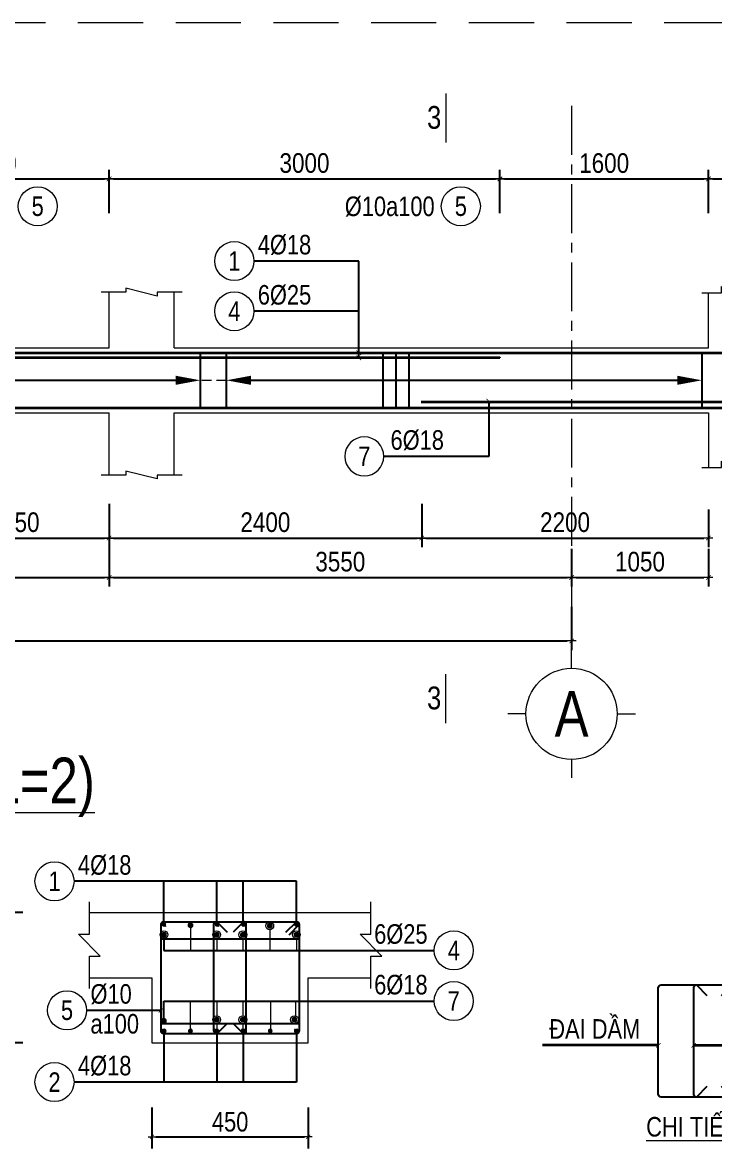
# Model space of a CAD drawing. Header units: millimetres. Extents: x 397144 to 10081729, y 99180 to 1327802.
# Drawn here: x 4929076 to 4934387, y 698862 to 707502 of the extents above; entities that cross this region are included whole.
import ezdxf
from ezdxf.enums import TextEntityAlignment as Align

# ---------------------------------------------------------------- set-up
doc = ezdxf.new("R2010")
doc.units = ezdxf.units.MM
doc.header["$PDSIZE"] = -10
doc.linetypes.add('CENTER', pattern=[2, 1.25, -0.25, 0.25, -0.25])
doc.linetypes.add('HIDDEN', pattern=[0.375, 0.25, -0.125])
doc.layers.get('0').update_dxf_attribs({"linetype": 'CONTINUOUS'})
doc.layers.get('Defpoints').update_dxf_attribs({"color": 12, "linetype": 'CONTINUOUS'})
for name, color, linetype, lineweight in [('DBAO', 3, 'CONTINUOUS', 13), ('kata_dim', 8, 'CONTINUOUS', 13), ('kata_grid', 8, 'CENTER', 13), ('kata_net khuat', 9, 'HIDDEN', 5), ('kata_net manh', 8, 'CONTINUOUS', 5), ('kata_net thay', 4, 'CONTINUOUS', 20), ('kata_text', 7, 'CONTINUOUS', 20), ('kata_thep chu', 1, 'CONTINUOUS', 35), ('kata_thep dai', 220, 'CONTINUOUS', 25)]:
    doc.layers.add(name, color=color, linetype=linetype, lineweight=lineweight)
doc.styles.add('kata_text', font='arial.ttf', dxfattribs={"width": 0.8})
doc.styles.add('Star-HelCon', font='VHELVCN_0.TTF')
doc.dimstyles.new('kata_dim_30', dxfattribs={"dimscale": 60, "dimtxt": 2.5, "dimasz": 0.5, "dimexe": 1.5, "dimexo": 2.5, "dimtad": 1, "dimdec": 0, "dimlfac": 0.5, "dimzin": 0, "dimdsep": 46, "dimtxsty": 'kata_text', "dimblk": 'kata_block_ArchTick', "dimcen": 0.09, "dimdle": 1.2, "dimclrd": 8, "dimclre": 8, "dimclrt": 3, "dimadec": 0, "dimazin": 0, "dimtfac": 1, "dimtdec": 0, "dimtix": 1, "dimtofl": 0, "dimtmove": 0, "dimatfit": 3, "dimfxl": 3.75, "dimfxlon": 1, "dimtolj": 1, "dimtzin": 0, "dimarcsym": 0})
doc.dimstyles.new('kata_dim_70', dxfattribs={"dimscale": 70, "dimtxt": 2.15, "dimasz": 0.5, "dimexe": 1, "dimexo": 2, "dimtad": 1, "dimdec": 0, "dimrnd": 5, "dimzin": 0, "dimdsep": 46, "dimtxsty": 'Star-HelCon', "dimblk": 'kata_block_ArchTick', "dimcen": 0.09, "dimdle": 1.2, "dimclrd": 8, "dimclre": 8, "dimclrt": 3, "dimadec": 0, "dimazin": 0, "dimtfac": 1, "dimtdec": 0, "dimtix": 1, "dimtmove": 2, "dimatfit": 3, "dimfxl": 3.75, "dimfxlon": 1, "dimtolj": 1, "dimtzin": 0, "dimarcsym": 0})
doc.dimstyles.new('kata_rai_thep', dxfattribs={"dimtxt": 2, "dimasz": 1, "dimexe": 0, "dimexo": 0, "dimtad": 1, "dimdec": 0, "dimzin": 12, "dimdsep": 46, "dimtxsty": 'kata_text', "dimblk": 'kata_block_RUNTIC', "dimcen": 0, "dimse1": 1, "dimse2": 1, "dimclrd": 6, "dimclre": 6, "dimclrt": 7, "dimadec": 0, "dimazin": 3, "dimtfac": 1, "dimtdec": 0, "dimtmove": 2, "dimatfit": 3, "dimldrblk": 'kata_block_LEADERTIC', "dimfxl": 1, "dimtolj": 1, "dimtzin": 0, "dimlwd": -1, "dimlwe": -1, "dimarcsym": 0})

# ---------------------------------------------------------------- blocks, each defined once
blk = doc.blocks.new('kata_block_TD')
at = {"color": 6, "linetype": 'ByBlock', "lineweight": -2, "style": 'kata_text', "width": 0.8}
blk.add_attdef('SECTDET2', text='', height=5, dxfattribs=at).set_placement((0, 7.97), align=Align.CENTER)
at = {"color": 0, "linetype": 'ByBlock', "lineweight": -2, "style": 'kata_text', "width": 0.8}
blk.add_attdef('SECTDET1', text='', height=5, dxfattribs=at).set_placement((0, 1.47), align=Align.CENTER)
at = {"color": 3, "lineweight": 25, "style": 'kata_text', "width": 0.8}
blk.add_attdef('SSCALE', text='', height=2.5, dxfattribs=at).set_placement((0, -4), align=Align.CENTER)
blk = doc.blocks.new('kata_block_ArchTick')
at = {"color": 8}
blk.add_line((1, 0), (-1, 0), dxfattribs=at)
at = {"color": 8, "const_width": 0.15}
blk.add_lwpolyline([(-0.5, -0.5), (0.5, 0.5)], dxfattribs=at)
blk = doc.blocks.new('*D503')
at = {"layer": 'Defpoints', "color": 0, "transparency": 16777216}
for p in [(4929739.9, 706301.5), (4927938.4, 705006.5), (4929739.9, 705006.5)]:
    blk.add_point(p, dxfattribs=at)
at = {"layer": 'kata_dim', "color": 8, "lineweight": -2, "transparency": 16777216}
for p, q in [((4927938.4, 706039), (4927938.4, 706371.5)), ((4929739.9, 706039), (4929739.9, 706371.5)), ((4927973.4, 706301.5), (4929704.9, 706301.5))]:
    blk.add_line(p, q, dxfattribs=at)
at = {"layer": 'kata_dim', "color": 8, "lineweight": -2, "transparency": 16777216, "xscale": 35, "yscale": 35, "zscale": 35, "rotation": 180}
blk.add_blockref('kata_block_ArchTick', (4927938.4, 706301.5), dxfattribs=at)
at = {"layer": 'kata_dim', "color": 8, "lineweight": -2, "transparency": 16777216, "xscale": 35, "yscale": 35, "zscale": 35}
blk.add_blockref('kata_block_ArchTick', (4929739.9, 706301.5), dxfattribs=at)
at = {"layer": 'kata_dim', "color": 3, "transparency": 16777216, "insert": (4928839.2, 706422.1), "char_height": 150.5, "attachment_point": 5, "style": 'Star-HelCon'}
blk.add_mtext('\\A1;1800', dxfattribs=at)
blk = doc.blocks.new('*D506')
at = {"layer": 'Defpoints', "color": 0, "transparency": 16777216}
for p in [(4933289.9, 704506.5), (4922389.9, 704086.5), (4933289.9, 702756.5)]:
    blk.add_point(p, dxfattribs=at)
at = {"layer": 'kata_dim', "color": 8, "lineweight": -2, "transparency": 16777216}
for p, q in [((4922389.9, 703019), (4922389.9, 702686.5)), ((4933289.9, 703019), (4933289.9, 702686.5)), ((4922424.9, 702756.5), (4933254.9, 702756.5))]:
    blk.add_line(p, q, dxfattribs=at)
at = {"layer": 'kata_dim', "color": 8, "lineweight": -2, "transparency": 16777216, "xscale": 35, "yscale": 35, "zscale": 35, "rotation": 180}
blk.add_blockref('kata_block_ArchTick', (4922389.9, 702756.5), dxfattribs=at)
at = {"layer": 'kata_dim', "color": 8, "lineweight": -2, "transparency": 16777216, "xscale": 35, "yscale": 35, "zscale": 35}
blk.add_blockref('kata_block_ArchTick', (4933289.9, 702756.5), dxfattribs=at)
at = {"layer": 'kata_dim', "color": 3, "transparency": 16777216, "insert": (4927839.9, 702877.1), "char_height": 150.5, "attachment_point": 5, "style": 'Star-HelCon'}
blk.add_mtext('\\A1;10900', dxfattribs=at)
blk = doc.blocks.new('kata_block_GRID')
for p, q in [((0, 5), (0, 7)), ((-5, 0), (-7, 0)), ((5, 0), (7, 0)), ((0, -5), (0, -7))]:
    blk.add_line(p, q)
blk.add_circle((0, 0), 5)
at = {"color": 7, "style": 'kata_text', "width": 0.8}
blk.add_attdef('GRID', text='', height=5, dxfattribs=at).set_placement((0, 0), align=Align.MIDDLE)
blk = doc.blocks.new('kata_block_RUNTIC')
at = {"layer": 'kata_dim', "color": 6}
blk.add_line((0, 0.75), (0, -0.75), dxfattribs=at)
blk.add_lwpolyline([(0, 0, 0, 1, 0), (-2.7, 0, 1, 1, 0)], format="xyseb", dxfattribs=at)
blk = doc.blocks.new('*D508')
at = {"layer": 'Defpoints', "color": 6, "transparency": 16777216}
blk.add_line((4925609.9, 704756.5), (4930369.9, 704756.5), dxfattribs=at)
at = {"layer": 'Defpoints', "color": 0, "transparency": 16777216}
for p in [(4925539.9, 704756.5), (4930439.9, 704756.5), (4930439.9, 704756.5)]:
    blk.add_point(p, dxfattribs=at)
at = {"layer": 'Defpoints', "color": 6, "transparency": 16777216, "xscale": 70, "yscale": 70, "zscale": 70, "rotation": 180}
blk.add_blockref('kata_block_RUNTIC', (4925539.9, 704756.5), dxfattribs=at)
at = {"layer": 'Defpoints', "color": 6, "transparency": 16777216, "xscale": 70, "yscale": 70, "zscale": 70}
blk.add_blockref('kata_block_RUNTIC', (4930439.9, 704756.5), dxfattribs=at)
blk = doc.blocks.new('kata_block_LEADERTIC')
at = {"layer": 'kata_dim', "color": 6}
blk.add_lwpolyline([(0, 0, 0, 1, 0), (-2.7, 0, 1, 1, 0)], format="xyseb", dxfattribs=at)
blk = doc.blocks.new('*D509')
at = {"layer": 'Defpoints', "color": 6, "transparency": 16777216}
blk.add_line((4930709.9, 704756.5), (4934219.9, 704756.5), dxfattribs=at)
at = {"layer": 'Defpoints', "color": 0, "transparency": 16777216}
for p in [(4930639.9, 704756.5), (4934289.9, 704756.5), (4934289.9, 704756.5)]:
    blk.add_point(p, dxfattribs=at)
at = {"layer": 'Defpoints', "color": 6, "transparency": 16777216, "xscale": 70, "yscale": 70, "zscale": 70, "rotation": 180}
blk.add_blockref('kata_block_RUNTIC', (4930639.9, 704756.5), dxfattribs=at)
at = {"layer": 'Defpoints', "color": 6, "transparency": 16777216, "xscale": 70, "yscale": 70, "zscale": 70}
blk.add_blockref('kata_block_RUNTIC', (4934289.9, 704756.5), dxfattribs=at)
blk = doc.blocks.new('*U12')
blk.add_circle((-2.5, 0), 2.5)
at = {"layer": 'kata_text', "color": 3, "style": 'kata_text', "width": 0.8}
blk.add_attdef('DK1', (0.5, 0.85), '', height=2.5, dxfattribs=at)
at = {"layer": 'kata_text', "color": 7, "style": 'kata_text', "width": 0.8}
blk.add_attdef('SH2', text='', height=2.5, dxfattribs=at).set_placement((-2.5, 0), align=Align.MIDDLE)
blk = doc.blocks.new('*U14')
blk.add_circle((2.5, 0), 2.5)
at = {"layer": 'kata_text', "color": 3, "style": 'kata_text', "width": 0.8}
blk.add_attdef('DKKC2', text='', height=2.5, dxfattribs=at).set_placement((-0.85, -1.25), align=Align.RIGHT)
at = {"layer": 'kata_text', "color": 7, "style": 'kata_text', "width": 0.8}
blk.add_attdef('SH3', text='', height=2.5, dxfattribs=at).set_placement((2.5, 0), align=Align.MIDDLE)
blk = doc.blocks.new('kata_block_SECBAL')
at = {"color": 0, "linetype": 'ByBlock', "lineweight": -2}
blk.add_line((0, 4.36), (0, -1), dxfattribs=at)
at = {"color": 0, "linetype": 'ByBlock', "lineweight": -2, "style": 'kata_text', "width": 0.8}
blk.add_attdef('DETAIL', text='', height=2.5, dxfattribs=at).set_placement((-0.5, 1.75), align=Align.MIDDLE_RIGHT)
blk = doc.blocks.new('*U15')
at = {"color": 0, "linetype": 'ByBlock', "lineweight": -2}
blk.add_line((0, -1), (0, 4.36), dxfattribs=at)
at = {"color": 0, "linetype": 'ByBlock', "lineweight": -2, "style": 'kata_text', "width": 0.8}
blk.add_attdef('DETAIL', text='', height=2.5, dxfattribs=at).set_placement((-0.5, 1.75), align=Align.MIDDLE_RIGHT)
blk = doc.blocks.new('*D520')
at = {"layer": 'Defpoints', "color": 0, "transparency": 16777216}
for p in [(4935339.9, 706301.5), (4935339.9, 705426.5), (4934339.9, 705006.5)]:
    blk.add_point(p, dxfattribs=at)
at = {"layer": 'kata_dim', "color": 8, "lineweight": -2, "transparency": 16777216}
for p, q in [((4934339.9, 706039), (4934339.9, 706371.5)), ((4935339.9, 706039), (4935339.9, 706371.5)), ((4934374.9, 706301.5), (4935304.9, 706301.5))]:
    blk.add_line(p, q, dxfattribs=at)
at = {"layer": 'kata_dim', "color": 8, "lineweight": -2, "transparency": 16777216, "xscale": 35, "yscale": 35, "zscale": 35, "rotation": 180}
blk.add_blockref('kata_block_ArchTick', (4934339.9, 706301.5), dxfattribs=at)
at = {"layer": 'kata_dim', "color": 8, "lineweight": -2, "transparency": 16777216, "xscale": 35, "yscale": 35, "zscale": 35}
blk.add_blockref('kata_block_ArchTick', (4935339.9, 706301.5), dxfattribs=at)
at = {"layer": 'kata_dim', "color": 3, "transparency": 16777216, "insert": (4934839.9, 706422.1), "char_height": 150.5, "attachment_point": 5, "style": 'Star-HelCon'}
blk.add_mtext('\\A1;1000', dxfattribs=at)
blk = doc.blocks.new('*D510')
at = {"layer": 'Defpoints', "color": 0, "transparency": 16777216}
for p in [(4929739.9, 706276.5), (4932739.9, 706302.2), (4932739.9, 706276.5)]:
    blk.add_point(p, dxfattribs=at)
at = {"layer": 'kata_dim', "color": 8, "lineweight": -2, "transparency": 16777216}
for p, q in [((4929739.9, 706302.2), (4929739.9, 706372.2)), ((4932739.9, 706302.2), (4932739.9, 706372.2)), ((4929774.9, 706302.2), (4932704.9, 706302.2))]:
    blk.add_line(p, q, dxfattribs=at)
at = {"layer": 'kata_dim', "color": 8, "lineweight": -2, "transparency": 16777216, "xscale": 35, "yscale": 35, "zscale": 35, "rotation": 180}
blk.add_blockref('kata_block_ArchTick', (4929739.9, 706302.2), dxfattribs=at)
at = {"layer": 'kata_dim', "color": 8, "lineweight": -2, "transparency": 16777216, "xscale": 35, "yscale": 35, "zscale": 35}
blk.add_blockref('kata_block_ArchTick', (4932739.9, 706302.2), dxfattribs=at)
at = {"layer": 'kata_dim', "color": 3, "transparency": 16777216, "insert": (4931239.9, 706422.8), "char_height": 150.5, "attachment_point": 5, "style": 'Star-HelCon'}
blk.add_mtext('\\A1;3000', dxfattribs=at)
blk = doc.blocks.new('*D511')
at = {"layer": 'Defpoints', "color": 0, "ltscale": 0.8, "transparency": 16777216}
for p in [(4929739.9, 703766), (4922389.9, 703603.4), (4929739.9, 703243.4)]:
    blk.add_point(p, dxfattribs=at)
at = {"layer": 'kata_dim', "color": 8, "lineweight": -2, "ltscale": 0.8, "transparency": 16777216}
for p, q in [((4929739.9, 703505.9), (4929739.9, 703173.4)), ((4922389.9, 703463.4), (4922389.9, 703173.4)), ((4922424.9, 703243.4), (4929704.9, 703243.4))]:
    blk.add_line(p, q, dxfattribs=at)
at = {"layer": 'kata_dim', "color": 8, "lineweight": -2, "ltscale": 0.8, "transparency": 16777216, "xscale": 35, "yscale": 35, "zscale": 35, "rotation": 180}
blk.add_blockref('kata_block_ArchTick', (4922389.9, 703243.4), dxfattribs=at)
at = {"layer": 'kata_dim', "color": 8, "lineweight": -2, "ltscale": 0.8, "transparency": 16777216, "xscale": 35, "yscale": 35, "zscale": 35}
blk.add_blockref('kata_block_ArchTick', (4929739.9, 703243.4), dxfattribs=at)
at = {"layer": 'kata_dim', "color": 3, "ltscale": 0.8, "transparency": 16777216, "insert": (4926064.9, 703364), "char_height": 150.5, "attachment_point": 5, "style": 'Star-HelCon'}
blk.add_mtext('\\A1;7350', dxfattribs=at)
blk = doc.blocks.new('*D512')
at = {"layer": 'Defpoints', "color": 0, "ltscale": 0.8, "transparency": 16777216}
for p in [(4928289.9, 703906), (4929739.9, 703906), (4929739.9, 703546)]:
    blk.add_point(p, dxfattribs=at)
at = {"layer": 'kata_dim', "color": 8, "lineweight": -2, "ltscale": 0.8, "transparency": 16777216}
for p, q in [((4928289.9, 703766), (4928289.9, 703476)), ((4929739.9, 703766), (4929739.9, 703476)), ((4928324.9, 703546), (4929704.9, 703546))]:
    blk.add_line(p, q, dxfattribs=at)
at = {"layer": 'kata_dim', "color": 8, "lineweight": -2, "ltscale": 0.8, "transparency": 16777216, "xscale": 35, "yscale": 35, "zscale": 35, "rotation": 180}
blk.add_blockref('kata_block_ArchTick', (4928289.9, 703546), dxfattribs=at)
at = {"layer": 'kata_dim', "color": 8, "lineweight": -2, "ltscale": 0.8, "transparency": 16777216, "xscale": 35, "yscale": 35, "zscale": 35}
blk.add_blockref('kata_block_ArchTick', (4929739.9, 703546), dxfattribs=at)
at = {"layer": 'kata_dim', "color": 3, "ltscale": 0.8, "transparency": 16777216, "insert": (4929014.9, 703666.6), "char_height": 150.5, "attachment_point": 5, "style": 'Star-HelCon'}
blk.add_mtext('\\A1;1450', dxfattribs=at)
blk = doc.blocks.new('*D513')
at = {"layer": 'Defpoints', "color": 0, "transparency": 16777216}
for p in [(4929739.9, 703269.1), (4933289.9, 703269.1), (4933289.9, 703243.4)]:
    blk.add_point(p, dxfattribs=at)
at = {"layer": 'kata_dim', "color": 8, "lineweight": -2, "transparency": 16777216}
for p, q in [((4929739.9, 703243.4), (4929739.9, 703173.4)), ((4929774.9, 703243.4), (4933254.9, 703243.4)), ((4933289.9, 703243.4), (4933289.9, 703173.4))]:
    blk.add_line(p, q, dxfattribs=at)
at = {"layer": 'kata_dim', "color": 8, "lineweight": -2, "transparency": 16777216, "xscale": 35, "yscale": 35, "zscale": 35, "rotation": 180}
blk.add_blockref('kata_block_ArchTick', (4929739.9, 703243.4), dxfattribs=at)
at = {"layer": 'kata_dim', "color": 8, "lineweight": -2, "transparency": 16777216, "xscale": 35, "yscale": 35, "zscale": 35}
blk.add_blockref('kata_block_ArchTick', (4933289.9, 703243.4), dxfattribs=at)
at = {"layer": 'kata_dim', "color": 3, "transparency": 16777216, "insert": (4931514.9, 703364), "char_height": 150.5, "attachment_point": 5, "style": 'Star-HelCon'}
blk.add_mtext('\\A1;3550', dxfattribs=at)
blk = doc.blocks.new('*D514')
at = {"layer": 'Defpoints', "color": 0, "ltscale": 0.8, "transparency": 16777216}
for p in [(4932139.6, 704587.6), (4934339.9, 703906), (4934339.9, 703546)]:
    blk.add_point(p, dxfattribs=at)
at = {"layer": 'kata_dim', "color": 8, "lineweight": -2, "ltscale": 0.8, "transparency": 16777216}
for p, q in [((4932139.6, 703808.5), (4932139.6, 703476)), ((4934339.9, 703766), (4934339.9, 703476)), ((4932174.6, 703546), (4934304.9, 703546))]:
    blk.add_line(p, q, dxfattribs=at)
at = {"layer": 'kata_dim', "color": 8, "lineweight": -2, "ltscale": 0.8, "transparency": 16777216, "xscale": 35, "yscale": 35, "zscale": 35, "rotation": 180}
blk.add_blockref('kata_block_ArchTick', (4932139.6, 703546), dxfattribs=at)
at = {"layer": 'kata_dim', "color": 8, "lineweight": -2, "ltscale": 0.8, "transparency": 16777216, "xscale": 35, "yscale": 35, "zscale": 35}
blk.add_blockref('kata_block_ArchTick', (4934339.9, 703546), dxfattribs=at)
at = {"layer": 'kata_dim', "color": 3, "ltscale": 0.8, "transparency": 16777216, "insert": (4933239.8, 703666.6), "char_height": 150.5, "attachment_point": 5, "style": 'Star-HelCon'}
blk.add_mtext('\\A1;2200', dxfattribs=at)
blk = doc.blocks.new('*U11')
blk.add_circle((2.5, 0), 2.5)
at = {"layer": 'kata_text', "color": 3, "style": 'kata_text', "width": 0.8}
blk.add_attdef('DK2', text='', height=2.5, dxfattribs=at).set_placement((-0.85, 0.85), align=Align.RIGHT)
at = {"layer": 'kata_text', "color": 7, "style": 'kata_text', "width": 0.8}
blk.add_attdef('SH3', text='', height=2.5, dxfattribs=at).set_placement((2.5, 0), align=Align.MIDDLE)
blk = doc.blocks.new('*D515')
at = {"layer": 'Defpoints', "color": 0, "transparency": 16777216}
for p in [(4934339.9, 706301.5), (4934339.9, 705426.5), (4932739.9, 705006.5)]:
    blk.add_point(p, dxfattribs=at)
at = {"layer": 'kata_dim', "color": 8, "lineweight": -2, "transparency": 16777216}
for p, q in [((4932739.9, 706039), (4932739.9, 706371.5)), ((4934339.9, 706039), (4934339.9, 706371.5)), ((4932774.9, 706301.5), (4934304.9, 706301.5))]:
    blk.add_line(p, q, dxfattribs=at)
at = {"layer": 'kata_dim', "color": 8, "lineweight": -2, "transparency": 16777216, "xscale": 35, "yscale": 35, "zscale": 35, "rotation": 180}
blk.add_blockref('kata_block_ArchTick', (4932739.9, 706301.5), dxfattribs=at)
at = {"layer": 'kata_dim', "color": 8, "lineweight": -2, "transparency": 16777216, "xscale": 35, "yscale": 35, "zscale": 35}
blk.add_blockref('kata_block_ArchTick', (4934339.9, 706301.5), dxfattribs=at)
at = {"layer": 'kata_dim', "color": 3, "transparency": 16777216, "insert": (4933539.9, 706422.1), "char_height": 150.5, "attachment_point": 5, "style": 'Star-HelCon'}
blk.add_mtext('\\A1;1600', dxfattribs=at)
blk = doc.blocks.new('*D521')
at = {"layer": 'Defpoints', "color": 0, "ltscale": 0.8, "transparency": 16777216}
for p in [(4933289.9, 703603.4), (4934339.9, 703603.4), (4934339.9, 703243.4)]:
    blk.add_point(p, dxfattribs=at)
at = {"layer": 'kata_dim', "color": 8, "lineweight": -2, "ltscale": 0.8, "transparency": 16777216}
for p, q in [((4933289.9, 703463.4), (4933289.9, 703173.4)), ((4934339.9, 703463.4), (4934339.9, 703173.4)), ((4933324.9, 703243.4), (4934304.9, 703243.4))]:
    blk.add_line(p, q, dxfattribs=at)
at = {"layer": 'kata_dim', "color": 8, "lineweight": -2, "ltscale": 0.8, "transparency": 16777216, "xscale": 35, "yscale": 35, "zscale": 35, "rotation": 180}
blk.add_blockref('kata_block_ArchTick', (4933289.9, 703243.4), dxfattribs=at)
at = {"layer": 'kata_dim', "color": 8, "lineweight": -2, "ltscale": 0.8, "transparency": 16777216, "xscale": 35, "yscale": 35, "zscale": 35}
blk.add_blockref('kata_block_ArchTick', (4934339.9, 703243.4), dxfattribs=at)
at = {"layer": 'kata_dim', "color": 3, "ltscale": 0.8, "transparency": 16777216, "insert": (4933814.9, 703364), "char_height": 150.5, "attachment_point": 5, "style": 'Star-HelCon'}
blk.add_mtext('\\A1;1050', dxfattribs=at)
blk = doc.blocks.new('*D524')
at = {"layer": 'Defpoints', "color": 0, "transparency": 16777216}
for p in [(4930069.3, 699671.7), (4931269.3, 699671.7), (4931269.3, 698951.7)]:
    blk.add_point(p, dxfattribs=at)
at = {"layer": 'kata_dim', "color": 8, "lineweight": -2, "transparency": 16777216}
for p, q in [((4930069.3, 699176.7), (4930069.3, 698861.7)), ((4931269.3, 699176.7), (4931269.3, 698861.7)), ((4930099.3, 698951.7), (4931239.3, 698951.7))]:
    blk.add_line(p, q, dxfattribs=at)
at = {"layer": 'kata_dim', "color": 8, "lineweight": -2, "transparency": 16777216, "xscale": 30, "yscale": 30, "zscale": 30, "rotation": 180}
blk.add_blockref('kata_block_ArchTick', (4930069.3, 698951.7), dxfattribs=at)
at = {"layer": 'kata_dim', "color": 8, "lineweight": -2, "transparency": 16777216, "xscale": 30, "yscale": 30, "zscale": 30}
blk.add_blockref('kata_block_ArchTick', (4931269.3, 698951.7), dxfattribs=at)
at = {"layer": 'kata_dim', "color": 3, "transparency": 16777216, "insert": (4930669.3, 699065.8), "char_height": 150, "attachment_point": 5, "style": 'kata_text'}
blk.add_mtext('\\A1;450', dxfattribs=at)
blk = doc.blocks.new('*D525')
at = {"layer": 'Defpoints', "color": 0, "transparency": 16777216}
for p in [(4928853.3, 700671.7), (4930069.3, 700671.7), (4930069.3, 699671.7)]:
    blk.add_point(p, dxfattribs=at)
at = {"layer": 'kata_dim', "color": 8, "lineweight": -2, "transparency": 16777216}
for p, q in [((4929078.3, 700671.7), (4928763.3, 700671.7)), ((4928853.3, 699701.7), (4928853.3, 700641.7)), ((4929078.3, 699671.7), (4928763.3, 699671.7))]:
    blk.add_line(p, q, dxfattribs=at)
at = {"layer": 'kata_dim', "color": 8, "lineweight": -2, "transparency": 16777216, "xscale": 30, "yscale": 30, "zscale": 30}
for p, rotation in [((4928853.3, 700671.7), 90), ((4928853.3, 699671.7), 270)]:
    blk.add_blockref('kata_block_ArchTick', p, dxfattribs=dict(at, rotation=rotation))
at = {"layer": 'kata_dim', "color": 3, "transparency": 16777216, "insert": (4928739.2, 700171.7), "char_height": 150, "attachment_point": 5, "rotation": 90, "style": 'kata_text'}
blk.add_mtext('\\A1;550', dxfattribs=at)
blk = doc.blocks.new('kata_block_THEP')
at = {"layer": 'kata_thep chu', "color": 0}
for p, q in [((-0.5, 0), (0.5, 0)), ((-0.35, 0.35), (0.35, -0.35)), ((0.35, 0.35), (-0.35, -0.35)), ((0, 0.5), (0, -0.5))]:
    blk.add_line(p, q, dxfattribs=at)
at = {"layer": 'kata_thep chu', "color": 0, "const_width": 0.0833}
blk.add_lwpolyline([(-0.5, 0, 1), (0.5, 0, 1), (-0.5, 0, 1)], format="xyb", dxfattribs=at)
blk = doc.blocks.new('*U13')
blk.add_circle((-2.5, 0), 2.5)
at = {"layer": 'kata_text', "color": 3, "style": 'kata_text', "width": 0.8}
for tag, p in [('DK1', (0.5, 0.85)), ('KC1', (0.5, -2.97))]:
    blk.add_attdef(tag, p, '', height=2.5, dxfattribs=at)
at = {"layer": 'kata_text', "color": 7, "style": 'kata_text', "width": 0.8}
blk.add_attdef('SH2', text='', height=2.5, dxfattribs=at).set_placement((-2.5, 0), align=Align.MIDDLE)
blk = doc.blocks.new('*D528')
at = {"layer": 'Defpoints', "color": 0, "ltscale": 0.8, "transparency": 16777216}
for p in [(4929739.9, 704587.6), (4932139.6, 703906), (4932139.6, 703546)]:
    blk.add_point(p, dxfattribs=at)
at = {"layer": 'kata_dim', "color": 8, "lineweight": -2, "ltscale": 0.8, "transparency": 16777216}
for p, q in [((4929739.9, 703808.5), (4929739.9, 703476)), ((4932139.6, 703766), (4932139.6, 703476)), ((4929774.9, 703546), (4932104.6, 703546))]:
    blk.add_line(p, q, dxfattribs=at)
at = {"layer": 'kata_dim', "color": 8, "lineweight": -2, "ltscale": 0.8, "transparency": 16777216, "xscale": 35, "yscale": 35, "zscale": 35, "rotation": 180}
blk.add_blockref('kata_block_ArchTick', (4929739.9, 703546), dxfattribs=at)
at = {"layer": 'kata_dim', "color": 8, "lineweight": -2, "ltscale": 0.8, "transparency": 16777216, "xscale": 35, "yscale": 35, "zscale": 35}
blk.add_blockref('kata_block_ArchTick', (4932139.6, 703546), dxfattribs=at)
at = {"layer": 'kata_dim', "color": 3, "ltscale": 0.8, "transparency": 16777216, "insert": (4930939.8, 703666.6), "char_height": 150.5, "attachment_point": 5, "style": 'Star-HelCon'}
blk.add_mtext('\\A1;2400', dxfattribs=at)
blk = doc.blocks.new('ct dai')
at = {"layer": 'kata_thep dai'}
for points in [[(3878222.8, -233111.4), (3878302.8, -233031.4, -0.414214), (3878324.8, -233053.4), (3878324.8, -233869.4, -0.414214), (3878302.8, -233891.4), (3877486.8, -233891.4, -0.414214), (3877464.8, -233869.4), (3877464.8, -233053.4, -0.414214), (3877486.8, -233031.4), (3878302.8, -233031.4, -0.414214), (3878324.8, -233053.4), (3878244.8, -233133.4)], [(3877838.8, -233811.4), (3877758.8, -233891.4), (3877758.8, -233891.4, -0.414214), (3877736.8, -233869.4), (3877736.8, -233053.4, -0.414214), (3877758.8, -233031.4), (3877758.8, -233031.4), (3877838.8, -233111.4)], [(3878030.8, -233031.4), (3878030.8, -233031.4, -0.414214), (3878052.8, -233053.4), (3878052.8, -233869.4, -0.414214), (3878030.8, -233891.4), (3878030.8, -233891.4), (3877950.8, -233811.4)], [(3877950.8, -233111.4), (3878030.8, -233031.4), (3878030.8, -233031.4, -0.414214), (3878052.8, -233053.4), (3878052.8, -233053.4)]]:
    blk.add_lwpolyline(points, format="xyb", dxfattribs=at)
at = {"layer": 'kata_text', "color": 3, "style": 'kata_text', "width": 0.8}
for s, p in [('ĐAI DẦM', (3876628.3, -233443.7)), ('ĐAI', (3878668.9, -233443.7)), ('2%%C6a800', (3878475.7, -233694.4))]:
    blk.add_text(s, height=150, dxfattribs=at).set_placement(p)
at = {"layer": 'kata_text', "style": 'kata_text', "width": 0.8}
blk.add_text('%%UCHI TIẾT ĐAI', height=150, dxfattribs=at).set_placement((3877372.1, -234194.6))
at = {"layer": 'kata_net manh'}
for points in [[(3877464.8, -233494.3), (3876577.4, -233494.3)], [(3877736.8, -233494.3), (3878896.2, -233494.3)], [(3878052.8, -233494.3), (3879212.2, -233494.3)]]:
    blk.add_leader(points, dimstyle='kata_dim_70', override={"dimasz": 0.5, "dimldrblk": 'ArchTick'}, dxfattribs=at)

msp = doc.modelspace()

# ---------------------------------------------------------------- linework, layer by layer
at = {"layer": 'DBAO', "ltscale": 0.8}
for p, q in [((4929739.94324, 705006.50123), (4929739.94324, 705433.05157)), ((4930239.94324, 705006.50123), (4930239.94324, 705433.05157)), ((4929739.94324, 704029.56182), (4929739.94324, 704506.50123)), ((4930239.94324, 704029.56182), (4930239.94324, 704506.50123))]:
    msp.add_line(p, q, dxfattribs=at)
at = {"layer": 'DBAO', "ltscale": 0.8, "flags": 128}
for points in [[(4930299.94324, 705433.05157), (4930109.94324, 705433.05157), (4930109.94324, 705403.05157), (4929869.94324, 705463.05157), (4929869.94324, 705433.05157), (4929679.94324, 705433.05157)], [(4930299.94324, 704029.56182), (4930109.94324, 704029.56182), (4930109.94324, 703999.56182), (4929869.94324, 704059.56182), (4929869.94324, 704029.56182), (4929679.94324, 704029.56182)]]:
    msp.add_lwpolyline(points, dxfattribs=at)
at = {"layer": 'kata_dim', "ltscale": 0.8}
for p, q in [((4930364.31017, 699763.73593), (4930364.31017, 699993.179)), ((4930980.32822, 699763.73593), (4930980.32822, 699993.179))]:
    msp.add_line(p, q, dxfattribs=at)
at = {"layer": 'kata_dim'}
for points in [[(4934289.94324, 705426.50123), (4934439.94324, 705426.50123), (4934439.94324, 705476.50123), (4934539.94324, 705376.50123), (4934539.94324, 705426.50123), (4935613.36208, 705426.50123)], [(4934289.94324, 704086.50123), (4934439.94324, 704086.50123), (4934439.94324, 704136.50123), (4934539.94324, 704036.50123), (4934539.94324, 704086.50123), (4934782.69458, 704086.50123)], [(4934289.94324, 704086.50123), (4934439.94324, 704086.50123), (4934439.94324, 704136.50123), (4934539.94324, 704036.50123), (4934539.94324, 704086.50123), (4935613.36208, 704086.50123)], [(4929589.31017, 700088.4026), (4929589.31017, 700338.4026), (4929672.6435, 700338.4026), (4929505.97683, 700505.06927), (4929589.31017, 700505.06927), (4929589.31017, 700755.06927)], [(4931749.31017, 700088.4026), (4931749.31017, 700338.4026), (4931832.6435, 700338.4026), (4931665.97683, 700505.06927), (4931749.31017, 700505.06927), (4931749.31017, 700755.06927)]]:
    msp.add_lwpolyline(points, dxfattribs=at)
at = {"layer": 'kata_grid', "ltscale": 300}
msp.add_line((4933289.94324, 706861.50123), (4933289.94324, 702686.50123), dxfattribs=at)
at = {"layer": 'kata_net khuat', "ltscale": 300}
msp.add_line((4922689.94324, 704756.50123), (4933289.94324, 704756.50123), dxfattribs=at)
at = {"layer": 'kata_net khuat', "ltscale": 2000}
msp.add_lwpolyline([(4907751.56005, 707501.87219), (4956386.45524, 707501.87219)], dxfattribs=at)
at = {"layer": 'kata_net manh'}
for p, q in [((4930364.31017, 700575.11929), (4930364.31017, 700381.73593)), ((4930161.31017, 700471.73593), (4930161.31017, 700381.73593)), ((4930566.17839, 700471.73593), (4930566.17839, 700381.73593)), ((4930767.20539, 700471.73593), (4930767.20539, 700381.73593)), ((4930973.31017, 700540.50979), (4930973.31017, 700381.73593)), ((4931177.31017, 700471.73593), (4931177.31017, 700381.73593)), ((4930566.17839, 699993.179), (4930566.17839, 699880.44382)), ((4930767.20539, 699993.179), (4930767.20539, 699880.44382)), ((4931170.3307, 699993.179), (4931170.3307, 699880.44382)), ((4930566.17839, 699820.44382), (4930566.17839, 699730.44382)), ((4930767.20539, 699820.44382), (4930767.20539, 699730.44382))]:
    msp.add_line(p, q, dxfattribs=at)
for centre in [(4930973.31017, 700570.50979), (4930161.31017, 700501.73593), (4930566.17839, 700501.73593), (4930767.20539, 700501.73593), (4931177.31017, 700501.73593), (4930566.17839, 699850.44382), (4930767.20539, 699850.44382), (4931163.11512, 699850.44382)]:
    msp.add_circle(centre, 30, dxfattribs=at)
at = {"layer": 'kata_net thay'}
for p, q in [((4934339.94324, 705006.50123), (4934339.94324, 705426.50123)), ((4922389.94324, 705006.50123), (4929739.94324, 705006.50123)), ((4930239.94324, 705006.50123), (4934339.94324, 705006.50123)), ((4929589.31017, 700671.73593), (4931749.31017, 700671.73593))]:
    msp.add_line(p, q, dxfattribs=at)
for points in [[(4922689.94324, 704086.50123), (4922689.94324, 704506.50123), (4929739.94324, 704506.50123)], [(4930239.94324, 704506.50123), (4934339.94324, 704506.50123), (4934339.94324, 704086.50123)], [(4929589.31017, 700171.73593), (4930069.31017, 700171.73593), (4930069.31017, 699671.73593), (4931269.31017, 699671.73593), (4931269.31017, 700171.73593), (4931749.31017, 700171.73593)]]:
    msp.add_lwpolyline(points, dxfattribs=at)
at = {"layer": 'kata_thep chu'}
msp.add_line((4921047.53916, 704545.50123), (4935393.21741, 704545.50123), dxfattribs=at)
at = {"layer": 'kata_thep chu', "flags": 128}
for points in [[(4920948.00499, 704540.63714), (4920948.00499, 704947.50123, -0.4142135622), (4920968.00499, 704967.50123), (4935374.94324, 704967.50123)], [(4932739.94324, 704928.50123), (4932739.94324, 704928.50123, 0.414213562), (4932739.94324, 704928.50123), (4927989.94324, 704928.50123)], [(4935388.02694, 704587.57431), (4935388.02694, 704587.57431, -0.414213562), (4935388.02694, 704587.57431), (4932134.56582, 704587.57431)]]:
    msp.add_lwpolyline(points, format="xyb", dxfattribs=at)
at = {"layer": 'kata_thep dai', "ltscale": 52.5}
for p, q in [((4930439.94324, 704971.50123), (4930439.94324, 704541.50123)), ((4930639.94324, 704971.50123), (4930639.94324, 704541.50123)), ((4931839.94324, 704971.50123), (4931839.94324, 704541.50123)), ((4931939.94324, 704971.50123), (4931939.94324, 704541.50123)), ((4932039.94324, 704971.50123), (4932039.94324, 704541.50123)), ((4934289.94324, 704971.50123), (4934289.94324, 704541.50123))]:
    msp.add_line(p, q, dxfattribs=at)
at = {"layer": 'kata_thep dai'}
for p, q in [((4930139.31017, 700470.51979), (4931199.31017, 700470.51979)), ((4930139.31017, 699820.44382), (4931199.31017, 699820.44382))]:
    msp.add_line(p, q, dxfattribs=at)
for points in [[(4931097.31017, 700521.73593), (4931177.31017, 700601.73593, -0.414213562), (4931199.31017, 700579.73593), (4931199.31017, 699763.73593, -0.414213562), (4931177.31017, 699741.73593), (4930161.31017, 699741.73593, -0.414213562), (4930139.31017, 699763.73593), (4930139.31017, 700579.73593, -0.414213562), (4930161.31017, 700601.73593), (4931177.31017, 700601.73593, -0.414213562), (4931199.31017, 700579.73593), (4931119.31017, 700499.73593)], [(4930647.31017, 699821.73593), (4930567.31017, 699741.73593), (4930567.31017, 699741.73593, -0.414213562), (4930545.31017, 699763.73593), (4930545.31017, 700579.73593, -0.414213562), (4930567.31017, 700601.73593), (4930567.31017, 700601.73593), (4930647.31017, 700521.73593)], [(4930691.31017, 699821.73593), (4930771.31017, 699741.73593), (4930771.31017, 699741.73593, 0.414213562), (4930793.31017, 699763.73593), (4930793.31017, 700579.73593, 0.414213562), (4930771.31017, 700601.73593), (4930771.31017, 700601.73593), (4930691.31017, 700521.73593)]]:
    msp.add_lwpolyline(points, format="xyb", dxfattribs=at)

# ---------------------------------------------------------------- block references
at = {"layer": 'kata_dim', "color": 2, "xscale": 70, "yscale": 70, "zscale": 70}
for name, p in [('kata_block_SECBAL', (4932324.49155, 706651.50123)), ('*U15', (4932324.49155, 702196.50123))]:
    msp.add_blockref(name, p, dxfattribs=at).add_auto_attribs({'DETAIL': '3'})
at = {"layer": 'kata_dim', "xscale": 70, "yscale": 70, "zscale": 70}
msp.add_blockref('kata_block_GRID', (4933289.94324, 702196.50123), dxfattribs=at).add_auto_attribs({'GRID': 'A'})
at = {"layer": 'kata_net manh', "xscale": 60, "yscale": 60, "zscale": 60}
for name, p, values in [('*U14', (4929042.32179, 706091.50123), {'SH3': '5', 'DKKC2': '%%C10a100'}), ('*U14', (4932289.94324, 706091.50123), {'SH3': '5', 'DKKC2': '%%C10a100'}), ('*U12', (4930851.41701, 705671.50123), {'SH2': '1', 'DK1': '4%%C18'}), ('*U12', (4930851.41701, 705286.50123), {'SH2': '4', 'DK1': '6%%C25'}), ('*U12', (4929471.31017, 700911.73593), {'SH2': '1', 'DK1': '4%%C18'}), ('*U11', (4932235.69292, 700381.73593), {'SH3': '4', 'DK2': '6%%C25'}), ('*U11', (4932235.69292, 699993.179), {'SH3': '7', 'DK2': '6%%C18'}), ('*U13', (4929567.31017, 699921.73593), {'SH2': '5', 'DK1': '%%C10', 'KC1': 'a100'}), ('*U12', (4929471.31017, 699371.73593), {'SH2': '2', 'DK1': '4%%C18'})]:
    msp.add_blockref(name, p, dxfattribs=at).add_auto_attribs(values)
at = {"layer": 'kata_net manh'}
ref = msp.add_blockref('*U11', (4931849.11565, 704172.74685), dxfattribs=dict(at, xscale=-60, yscale=60, zscale=60))
ref.add_attrib('SH3', '7', dxfattribs={"layer": 'kata_text', "color": 7, "height": 150, "style": 'kata_text', "width": 0.8}).set_placement((4931699.11565, 704172.74685), align=Align.MIDDLE)
ref.add_attrib('DK2', '6%%C18', dxfattribs={"layer": 'kata_text', "color": 3, "height": 150, "style": 'kata_text', "width": 0.8}).set_placement((4932310.21115, 704223.47711), align=Align.RIGHT)
at = {"layer": 'kata_text'}
ref = msp.add_blockref('kata_block_TD', (4928397.72722, 701407.91946), dxfattribs=dict(at, xscale=70, yscale=70, zscale=70))
ref.add_attrib('SECTDET1', '%%UDHX-8 (SL=2)', dxfattribs={"layer": '0', "color": 0, "linetype": 'ByBlock', "lineweight": -2, "height": 350, "style": 'kata_text', "width": 0.8}).set_placement((4928397.72722, 701510.86493), align=Align.CENTER)
at = {"layer": 'kata_thep chu'}
for p, xscale, yscale, zscale in [((4930161.31017, 700579.73593), 28, 28, 28), ((4930364.31017, 700575.11929), 40, 40, 40), ((4930567.31017, 700579.73593), 28, 28, 28), ((4930770.31017, 700579.73593), 28, 28, 28), ((4930973.31017, 700570.50979), 40, 40, 40), ((4931177.31017, 700579.73593), 28, 28, 28), ((4930161.31017, 700501.73593), 40, 40, 40), ((4930566.17839, 700501.73593), 40, 40, 40), ((4930767.20539, 700501.73593), 40, 40, 40), ((4931177.31017, 700501.73593), 40, 40, 40), ((4930566.17839, 699850.44382), 40, 40, 40), ((4930767.20539, 699850.44382), 40, 40, 40), ((4931163.11512, 699850.44382), 40, 40, 40), ((4930161.31017, 699763.73593), 32, 32, 32), ((4930364.31017, 699763.73593), 32, 32, 32), ((4930364.31017, 699763.73593), 32, 32, 32), ((4930567.31017, 699763.73593), 32, 32, 32), ((4930770.31017, 699763.73593), 32, 32, 32), ((4930976.41494, 699763.73593), 32, 32, 32), ((4930976.41494, 699763.73593), 32, 32, 32), ((4931177.31017, 699763.73593), 32, 32, 32)]:
    msp.add_blockref('kata_block_THEP', p, dxfattribs=dict(at, xscale=xscale, yscale=yscale, zscale=zscale))
msp.add_blockref('ct dai', (1056490.27363, 933147.93732), dxfattribs=at)
at = {"layer": 'kata_thep chu', "xscale": -40, "yscale": 40, "zscale": 40, "rotation": 180}
msp.add_blockref('kata_block_THEP', (4930161.31017, 699841.73593), dxfattribs=at)

# ---------------------------------------------------------------- dimensions: what is measured, and where the dimension line sits
at = {"layer": 'Defpoints'}
for p1, p2, picture, middle in [((4925539.94324, 704756.50123), (4930439.94324, 704756.50123), '*D508', (4927989.94324, 704756.50123)), ((4930639.94324, 704756.50123), (4934289.94324, 704756.50123), '*D509', (4932464.94324, 704756.50123))]:
    dim = msp.add_aligned_dim(p1=p1, p2=p2, distance=0, text=' ', dimstyle='kata_rai_thep', override={"dimscale": 70}, dxfattribs=at)
    dim.commit()
    dim.dimension.update_dxf_attribs({"geometry": picture, "text_midpoint": middle})
at = {"layer": 'kata_dim'}
for base, p1, p2, picture, middle in [((4929739.94324, 706301.50123), (4927938.43046, 705006.50123), (4929739.94324, 705006.50123), '*D503', (4928839.18685, 706422.10656)), ((4932739.94324, 706302.18502), (4929739.94324, 706276.50131), (4932739.94324, 706276.50131), '*D510', (4931239.94324, 706422.79036)), ((4934339.94324, 706301.50123), (4932739.94324, 705006.50123), (4934339.94324, 705426.50123), '*D515', (4933539.94324, 706422.10656)), ((4935339.94324, 706301.50123), (4934339.94324, 705006.50123), (4935339.94324, 705426.50123), '*D520', (4934839.94324, 706422.10656)), ((4933289.94324, 702756.50123), (4922389.94324, 704086.50123), (4933289.94324, 704506.50123), '*D506', (4927839.94324, 702877.10656)), ((4933289.94324, 703243.36942), (4929739.94324, 703269.05313), (4933289.94324, 703269.05313), '*D513', (4931514.94324, 703363.97475))]:
    dim = msp.add_linear_dim(base=base, p1=p1, p2=p2, dimstyle='kata_dim_70', dxfattribs=at)
    dim.commit()
    dim.dimension.update_dxf_attribs({"geometry": picture, "text_midpoint": middle})
at = {"layer": 'kata_dim', "ltscale": 0.8}
for base, p1, p2, picture, middle in [((4932139.56582, 703546.01458), (4929739.94324, 704587.57431), (4932139.56582, 703906.01458), '*D528', (4930939.75453, 703666.61991)), ((4934339.94324, 703546.01458), (4932139.56582, 704587.57431), (4934339.94324, 703906.01458), '*D514', (4933239.75453, 703666.61991)), ((4929739.94324, 703546.01458), (4928289.94324, 703906.01458), (4929739.94324, 703906.01458), '*D512', (4929014.94324, 703666.61991)), ((4929739.94324, 703243.36942), (4922389.94324, 703603.36942), (4929739.94324, 703766.01458), '*D511', (4926064.94324, 703363.97475)), ((4934339.94324, 703243.36942), (4933289.94324, 703603.36942), (4934339.94324, 703603.36942), '*D521', (4933814.94324, 703363.97475))]:
    dim = msp.add_linear_dim(base=base, p1=p1, p2=p2, dimstyle='kata_dim_70', dxfattribs=at)
    dim.commit()
    dim.dimension.update_dxf_attribs({"geometry": picture, "text_midpoint": middle})
at = {"layer": 'kata_dim'}
dim = msp.add_linear_dim(base=(4928853.31017, 700671.73593), p1=(4930069.31017, 699671.73593), p2=(4930069.31017, 700671.73593), angle=270, text='550', dimstyle='kata_dim_30', dxfattribs=at)
dim.commit()
dim.dimension.update_dxf_attribs({"geometry": '*D525', "text_midpoint": (4928739.22422, 700171.73593)})
dim = msp.add_linear_dim(base=(4931269.31017, 698951.73593), p1=(4930069.31017, 699671.73593), p2=(4931269.31017, 699671.73593), text='450', dimstyle='kata_dim_30', dxfattribs=at)
dim.commit()
dim.dimension.update_dxf_attribs({"geometry": '*D524', "text_midpoint": (4930669.31017, 699065.82188)})

# ---------------------------------------------------------------- leaders
at = {"layer": 'kata_net manh'}
for points, override in [([(4931656.41701, 704967.50123), (4931656.41701, 705671.50123), (4930851.41701, 705671.50123)], {"dimldrblk": 'ArchTick'}), ([(4931656.41701, 704928.50123), (4931656.41701, 705286.50123), (4930851.41701, 705286.50123)], {"dimldrblk": 'ArchTick'}), ([(4932654.11565, 704596.74685), (4932654.11565, 704172.74685), (4931849.11565, 704172.74685)], {"dimldrblk": 'ArchTick'}), ([(4930161.31017, 700579.73593), (4930161.31017, 700911.73593), (4929471.31017, 700911.73593)], {"dimasz": 0.5, "dimldrblk": 'ArchTick'}), ([(4930567.31017, 700579.73593), (4930567.31017, 700911.73593), (4929471.31017, 700911.73593)], {"dimasz": 0.5, "dimldrblk": 'ArchTick'}), ([(4930770.31017, 700579.73593), (4930770.31017, 700911.73593), (4929471.31017, 700911.73593)], {"dimasz": 0.5, "dimldrblk": 'ArchTick'}), ([(4931177.31017, 700579.73593), (4931177.31017, 700911.73593), (4929471.31017, 700911.73593)], {"dimasz": 0.5, "dimldrblk": 'ArchTick'}), ([(4930161.31017, 700501.73593), (4930161.31017, 700381.73593), (4932235.69292, 700381.73593)], {"dimasz": 0.5, "dimldrblk": 'ArchTick'}), ([(4930139.31017, 699921.73593), (4929567.31017, 699921.73593)], {"dimasz": 0.5, "dimldrblk": 'ArchTick'}), ([(4930161.31017, 699841.73593), (4930161.31017, 699993.179), (4932235.69292, 699993.179)], {"dimasz": 0.5, "dimldrblk": 'ArchTick'}), ([(4930161.31017, 699763.73593), (4930161.31017, 699371.73593), (4929471.31017, 699371.73593)], {"dimasz": 0.5, "dimldrblk": 'ArchTick'}), ([(4930567.31017, 699763.73593), (4930567.31017, 699371.73593), (4929471.31017, 699371.73593)], {"dimasz": 0.5, "dimldrblk": 'ArchTick'}), ([(4930770.31017, 699763.73593), (4930770.31017, 699371.73593), (4929471.31017, 699371.73593)], {"dimasz": 0.5, "dimldrblk": 'ArchTick'}), ([(4931177.31017, 699763.73593), (4931177.31017, 699371.73593), (4929471.31017, 699371.73593)], {"dimasz": 0.5, "dimldrblk": 'ArchTick'})]:
    msp.add_leader(points, dimstyle='kata_dim_70', override=override, dxfattribs=at)

doc.saveas('drawing.dxf')
